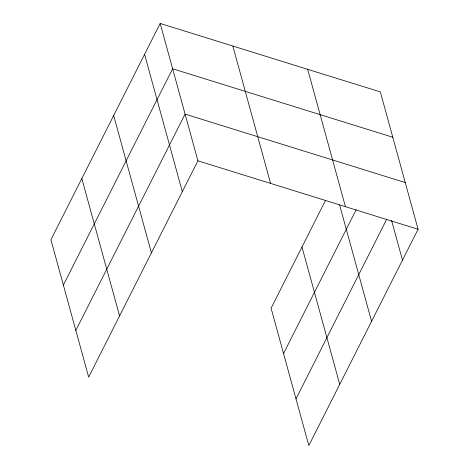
<?xml version="1.0" encoding="UTF-8"?>
<svg xmlns="http://www.w3.org/2000/svg" width="469" height="469" viewBox="0 0 469 469"><rect width="100%" height="100%" fill="white"/><g stroke="black" fill="none" stroke-linecap="round" stroke-linejoin="round"><path stroke-width="0.7" d="M160.175 23.45L50.916 239.741L88.664 377.094L197.918 160.808L160.175 23.45L380.336 91.906L418.084 229.259L308.825 445.55L271.082 308.192L325.627 200.21M63.374 285.064L172.627 68.779L392.793 137.235M75.831 330.393L185.085 114.108L405.251 182.558M283.54 353.52L356.153 209.766M295.992 398.849L386.696 219.293M197.918 160.808L418.084 229.259M391.568 220.407L402.484 260.137M307.682 69.312L345.43 206.671M339.585 204.889L371.577 321.324M301.989 247.005L339.732 384.363M232.829 46.038L270.572 183.397M144.575 54.322L182.324 191.68M113.668 115.509L151.417 252.867M81.823 178.554L119.572 315.907"/></g></svg>
